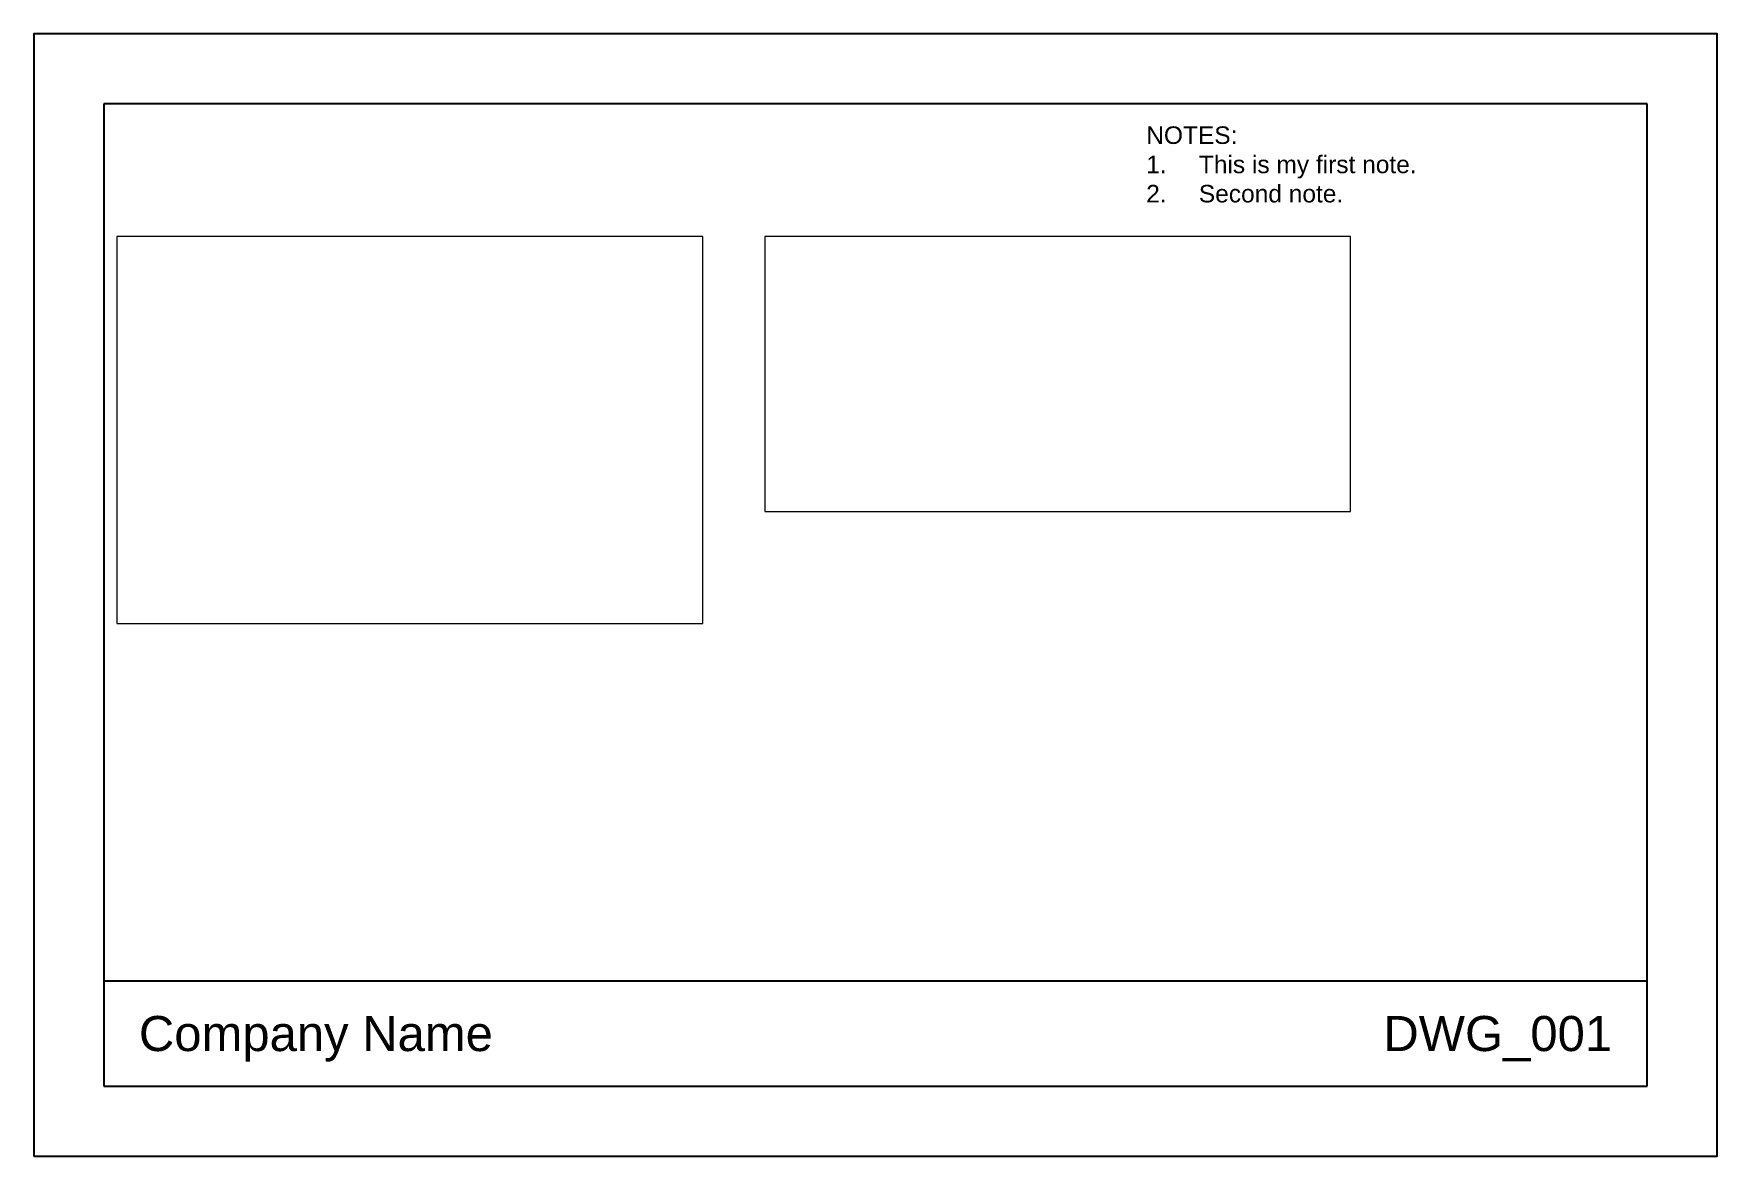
# Paper-space layout 'D-Size Layout' of a CAD drawing. Header units: inches. Extents: x 0 to 36, y 0 to 24.
import ezdxf
from ezdxf.enums import TextEntityAlignment as Align

# ---------------------------------------------------------------- set-up
doc = ezdxf.new("R2010")
doc.units = ezdxf.units.IN
doc.header["$MEASUREMENT"] = 0
doc.layers.add('Title Block', color=30, linetype='Continuous')
doc.layers.add('Viewport', color=5, linetype='Continuous', plot=False)
doc.styles.get("Standard").update_dxf_attribs({"font": 'arial.ttf'})

# ---------------------------------------------------------------- blocks, each defined once
blk = doc.blocks.new('D- Size Exercise Title Block')
for p, q in [((34.5, 22.5), (1.5, 22.5)), ((1.5, 22.5), (1.5, 1.5)), ((34.5, 1.5), (34.5, 22.5)), ((1.5, 3.75), (34.5, 3.75)), ((1.5, 1.5), (34.5, 1.5))]:
    blk.add_line(p, q)
blk.add_lwpolyline([(0, 0), (36, 0), (36, 24), (0, 24)], close=True)
blk.add_text('Company Name', height=0.75).set_placement((2.25, 2.25))
at = {"insert": (23.789, 22.018), "char_height": 0.375, "attachment_point": 1}
blk.add_mtext_dynamic_manual_height_columns('NOTES:\\P\\pxi-3,l3,t3;1.^IThis is my first note.\\P2.^ISecond note.', width=10.23054, gutter_width=1, heights=[0], dxfattribs=at)
blk.add_attdef('DWGNUM', text='', height=0.75).set_placement((33.75, 2.25), align=Align.RIGHT)

psp = doc.layouts.new('D-Size Layout')

# ---------------------------------------------------------------- block references
at = {"layer": 'Title Block'}
psp.add_blockref('D- Size Exercise Title Block', (0, 0), dxfattribs=at).add_auto_attribs({'DWGNUM': 'DWG_001'})

# ---------------------------------------------------------------- viewports
at = {"layer": 'Viewport'}
psp.add_viewport(center=(8.042, 15.529), size=(12.527, 8.27368), view_center_point=(15.786, 16.525), view_height=13.61737, dxfattribs=at)
psp.add_viewport(center=(21.895, 16.724), size=(12.527, 5.88364), view_center_point=(14.405, 4.67), view_height=9.68367, status=3, dxfattribs=at)

doc.saveas('drawing.dxf')
